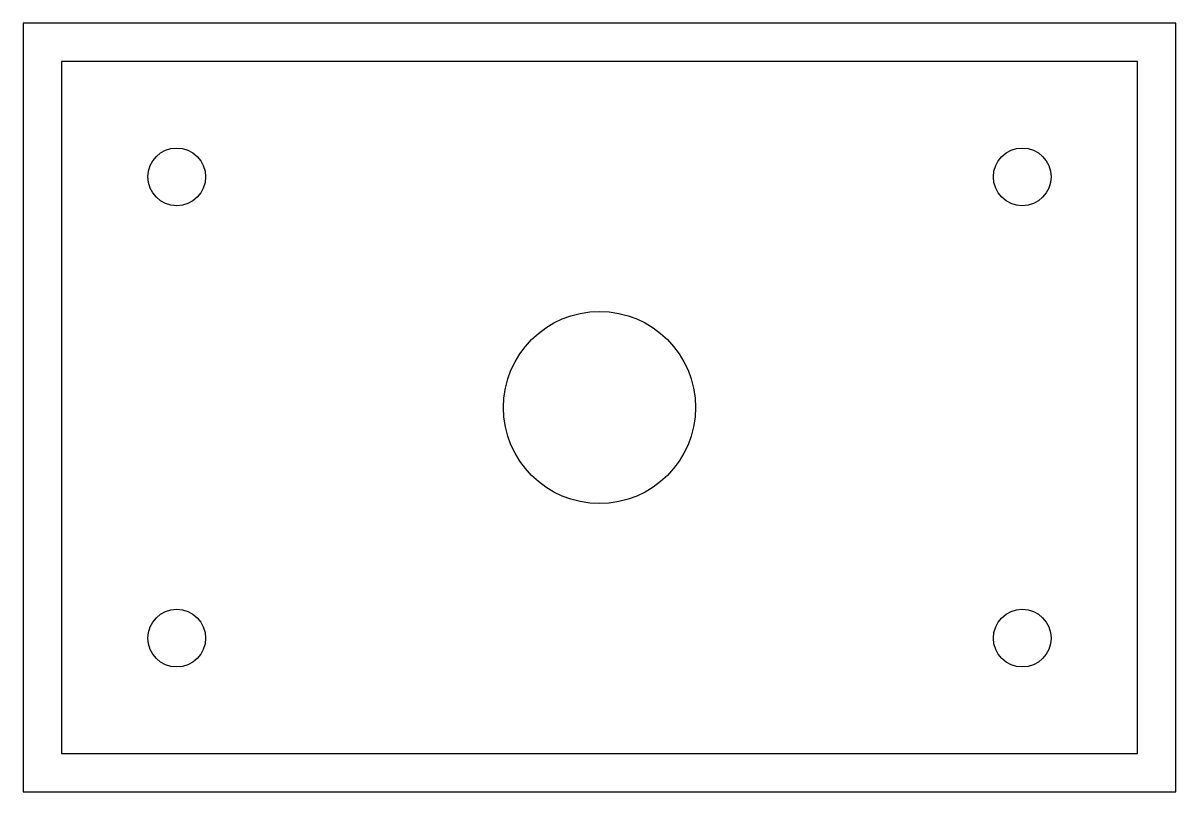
# Model space of a CAD drawing. Header units: millimetres. Extents: x 0 to 6000, y 0 to 4000.
import ezdxf

# ---------------------------------------------------------------- set-up
doc = ezdxf.new("R2010")
doc.units = ezdxf.units.MM
for name, color, linetype in [('COLUMN', 7, 'Continuous'), ('SLAB', 7, 'Continuous'), ('WALL', 7, 'Continuous')]:
    doc.layers.add(name, color=color, linetype=linetype)

# ---------------------------------------------------------------- blocks, each defined once
blk = doc.blocks.new('SYNTHETIC_ROUND_COLUMN')
blk.add_circle((0, 0), 150)

msp = doc.modelspace()

# ---------------------------------------------------------------- linework, layer by layer
at = {"layer": 'SLAB'}
msp.add_lwpolyline([(0, 0), (6000, 0), (6000, 4000), (0, 4000)], close=True, dxfattribs=at)
msp.add_circle((3000, 2000), 500, dxfattribs=at)
at = {"layer": 'WALL'}
for p, q in [((6000, 4000), (0, 4000)), ((0, 4000), (0, 0)), ((6000, 0), (6000, 4000)), ((5800, 3800), (200, 3800)), ((200, 3800), (200, 200)), ((5800, 200), (5800, 3800)), ((200, 200), (5800, 200)), ((0, 0), (6000, 0))]:
    msp.add_line(p, q, dxfattribs=at)

# ---------------------------------------------------------------- block references
at = {"layer": 'COLUMN'}
for p in [(800, 3200), (5200, 3200), (800, 800), (5200, 800)]:
    msp.add_blockref('SYNTHETIC_ROUND_COLUMN', p, dxfattribs=at)

doc.saveas('drawing.dxf')
